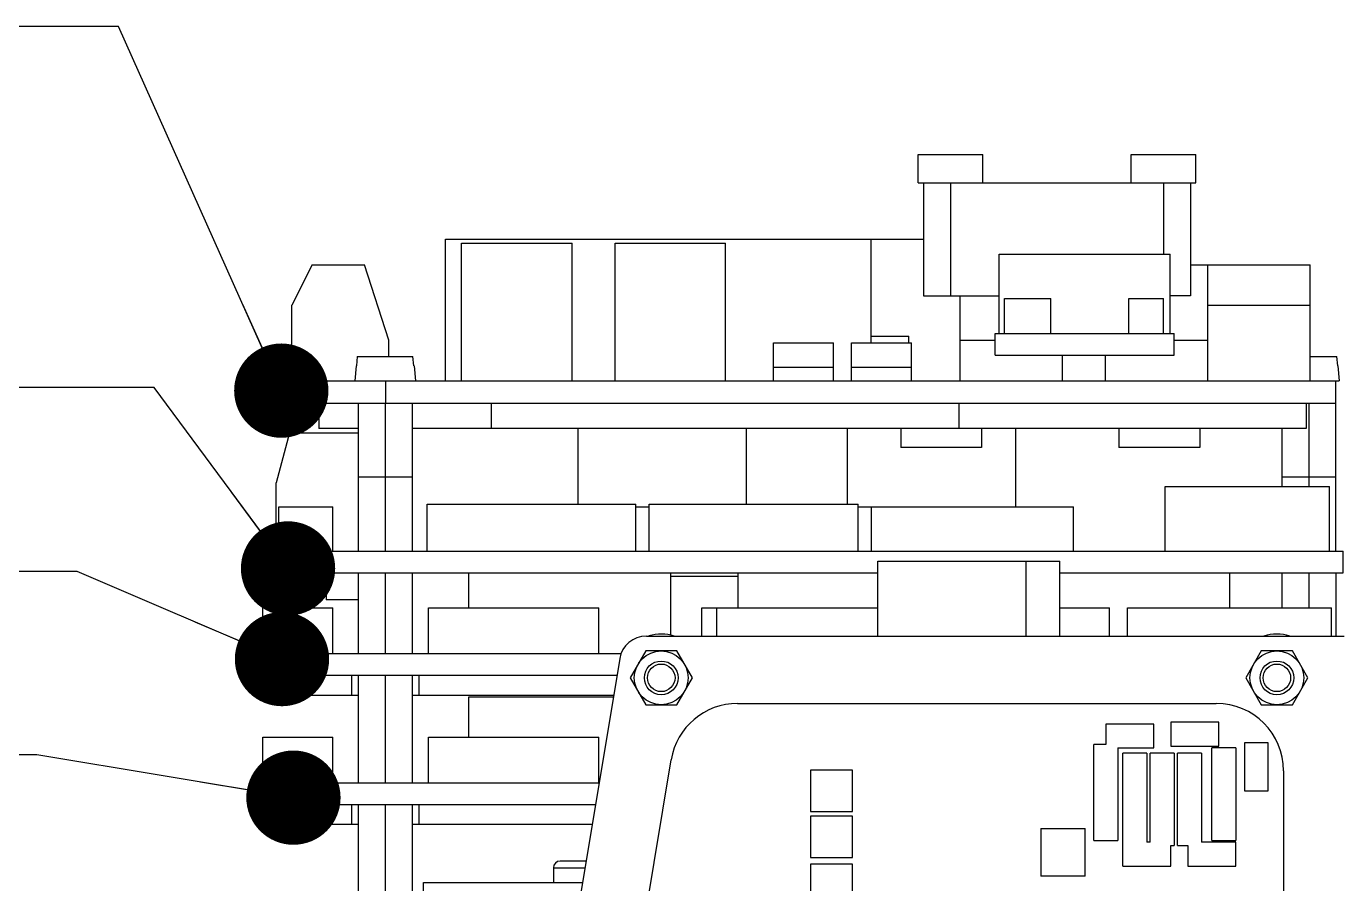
# Model space of a CAD drawing. Header units: millimetres. Extents: x 0 to 594, y 0 to 420.
# Drawn here: x 42.56 to 91.46, y 242.44 to 274.26 of the extents above; entities that cross this region are included whole.
import ezdxf

# ---------------------------------------------------------------- set-up
doc = ezdxf.new("R2010")
doc.units = ezdxf.units.MM
doc.header["$LTSCALE"] = 32.67
doc.layers.get('0').update_dxf_attribs({"linetype": 'CONTINUOUS'})
for name, color, linetype in [('3_ALL_AXES', 7, 'CONTINUOUS'), ('7_ALL_FEATURES', 7, 'CONTINUOUS'), ('AXIS', 7, 'CONTINUOUS'), ('NOTE', 7, 'CONTINUOUS')]:
    doc.layers.add(name, color=color, linetype=linetype)
doc.styles.get("Standard").update_dxf_attribs({"font": 'txt', "width": 0.85})
doc.dimstyles.get("Standard").update_dxf_attribs({"dimtxt": 3.5, "dimasz": 3.5, "dimexe": 1.5, "dimexo": 1, "dimtad": 1, "dimtxsty": 'STANDARD', "dimblk": '_FILLED', "dimblk1": '_FILLED', "dimblk2": '_FILLED', "dimcen": 0.09, "dimadec": 0, "dimazin": 0, "dimtol": 1, "dimtp": 0.01, "dimtm": 0.01, "dimtfac": 1, "dimtofl": 0, "dimtmove": 0, "dimatfit": 3, "dimldrblk": '_FILLED', "dimfxl": 1, "dimtolj": 1, "dimarcsym": 0})

# ---------------------------------------------------------------- blocks, each defined once
blk = doc.blocks.new('_FILLED')
at = {"color": 0, "linetype": 'BYBLOCK'}
blk.add_solid([(0, 0), (-1, 0.214), (-1, -0.214)], dxfattribs=at)

msp = doc.modelspace()

# ---------------------------------------------------------------- linework, layer by layer
at = {"color": 7, "linetype": 'CONTINUOUS'}
for p, q in [((54.803, 261.661), (54.754, 261.111)), ((54.813, 261.661), (54.803, 261.661)), ((54.844, 262.011), (54.813, 261.661)), ((54.844, 262.011), (56.915, 262.011)), ((56.946, 261.661), (56.915, 262.011)), ((56.956, 261.661), (56.946, 261.661)), ((56.956, 261.661), (57.004, 261.111)), ((90.219, 262.011), (91.205, 262.011)), ((91.236, 261.661), (91.205, 262.011)), ((91.246, 261.661), (91.236, 261.661)), ((91.246, 261.661), (91.294, 261.111)), ((51.169, 261.111), (51.169, 260.281)), ((51.169, 261.111), (91.294, 261.111)), ((55.889, 261.111), (55.889, 260.281)), ((91.169, 254.781), (91.169, 261.111)), ((51.169, 260.281), (91.169, 260.281)), ((54.879, 260.281), (54.879, 254.781)), ((55.879, 260.281), (55.879, 254.781)), ((56.879, 260.281), (56.879, 254.781)), ((90.169, 260.281), (90.169, 257.181)), ((52.337, 259.181), (51.837, 257.315)), ((52.337, 259.181), (54.879, 259.181)), ((89.169, 259.331), (89.169, 257.181)), ((51.837, 254.781), (51.837, 257.315)), ((56.879, 257.531), (54.879, 257.531)), ((84.837, 254.781), (84.837, 257.181)), ((84.837, 257.181), (90.937, 257.181)), ((91.169, 257.531), (89.169, 257.531)), ((90.937, 254.781), (90.937, 257.181)), ((51.937, 254.781), (51.937, 256.431)), ((51.937, 256.431), (53.937, 256.431)), ((53.937, 254.781), (53.937, 256.431)), ((57.437, 254.781), (57.437, 256.531)), ((57.437, 256.531), (65.187, 256.531)), ((65.187, 254.781), (65.187, 256.531)), ((65.187, 256.431), (65.687, 256.431)), ((65.687, 254.781), (65.687, 256.531)), ((65.687, 256.531), (73.437, 256.531)), ((73.437, 254.781), (73.437, 256.531)), ((73.437, 256.431), (81.437, 256.431)), ((73.937, 254.781), (73.937, 256.431)), ((81.437, 254.781), (81.437, 256.431)), ((51.437, 253.981), (51.437, 254.781)), ((51.437, 254.781), (91.437, 254.781)), ((91.437, 253.981), (91.437, 254.781)), ((74.174, 251.631), (74.174, 254.409)), ((74.174, 254.409), (80.924, 254.409)), ((79.674, 251.631), (79.674, 254.409)), ((80.924, 251.631), (80.924, 254.409)), ((51.437, 253.981), (74.174, 253.981)), ((54.879, 253.981), (54.879, 250.981)), ((55.879, 253.981), (55.879, 250.981)), ((56.879, 253.981), (56.879, 250.981)), ((58.987, 252.681), (58.987, 253.981)), ((66.487, 251.662), (66.487, 253.981)), ((68.987, 252.681), (68.987, 253.981)), ((80.924, 253.981), (91.437, 253.981)), ((87.237, 252.681), (87.237, 253.981)), ((89.169, 253.981), (89.169, 252.681)), ((90.169, 253.981), (90.169, 252.681)), ((91.169, 253.981), (91.169, 251.631)), ((51.337, 250.981), (51.337, 252.681)), ((51.337, 252.681), (53.937, 252.681)), ((53.937, 250.981), (53.937, 252.681)), ((57.487, 250.981), (57.487, 252.681)), ((57.487, 252.681), (63.812, 252.681)), ((63.812, 250.981), (63.812, 252.681)), ((67.637, 251.631), (67.637, 252.681)), ((67.637, 252.681), (74.174, 252.681)), ((68.187, 251.631), (68.187, 252.681)), ((80.924, 252.681), (82.762, 252.681)), ((82.762, 251.631), (82.762, 252.681)), ((83.437, 251.631), (83.437, 252.681)), ((83.437, 252.681), (91.012, 252.681)), ((91.012, 251.631), (91.012, 252.681)), ((51.337, 250.981), (64.649, 250.981)), ((51.487, 250.181), (51.487, 250.981)), ((65.552, 251.081), (64.975, 250.081)), ((66.707, 251.081), (65.552, 251.081)), ((67.284, 250.081), (66.707, 251.081)), ((88.402, 251.081), (87.825, 250.081)), ((89.557, 251.081), (88.402, 251.081)), ((90.134, 250.081), (89.557, 251.081)), ((51.487, 250.181), (64.488, 250.181)), ((54.879, 250.181), (54.879, 246.181)), ((55.879, 250.181), (55.879, 246.181)), ((56.879, 250.181), (56.879, 246.181)), ((64.975, 250.081), (65.552, 249.081)), ((66.707, 249.081), (67.284, 250.081)), ((87.825, 250.081), (88.402, 249.081)), ((89.557, 249.081), (90.134, 250.081)), ((58.987, 247.881), (58.987, 249.381)), ((58.987, 249.381), (64.354, 249.381)), ((65.552, 249.081), (66.707, 249.081)), ((88.402, 249.081), (89.557, 249.081)), ((85.042, 248.43), (85.042, 247.541)), ((86.82, 248.43), (85.042, 248.43)), ((86.82, 247.541), (86.82, 248.43)), ((82.629, 248.367), (82.629, 247.605)), ((84.407, 248.367), (82.629, 248.367)), ((84.407, 247.478), (84.407, 248.367)), ((51.337, 246.181), (51.337, 247.881)), ((51.337, 247.881), (53.937, 247.881)), ((53.937, 246.181), (53.937, 247.881)), ((57.487, 246.181), (57.487, 247.881)), ((57.487, 247.881), (63.812, 247.881)), ((63.812, 246.181), (63.812, 247.881)), ((82.185, 244.049), (82.185, 247.605)), ((82.629, 247.605), (82.185, 247.605)), ((83.074, 247.478), (83.074, 244.049)), ((83.074, 247.478), (84.407, 247.478)), ((85.042, 247.541), (86.82, 247.541)), ((86.566, 244.049), (86.566, 247.478)), ((87.455, 247.478), (86.566, 247.478)), ((87.455, 247.478), (87.455, 244.049)), ((87.773, 247.668), (87.773, 245.89)), ((88.662, 247.668), (87.773, 247.668)), ((88.662, 245.89), (88.662, 247.668)), ((83.264, 243.096), (83.264, 247.287)), ((84.153, 247.287), (83.264, 247.287)), ((84.153, 247.287), (84.153, 243.985)), ((84.28, 243.985), (84.28, 247.287)), ((85.169, 247.287), (84.28, 247.287)), ((85.169, 247.287), (85.169, 243.858)), ((85.296, 243.858), (85.296, 247.287)), ((86.185, 247.287), (85.296, 247.287)), ((86.185, 247.287), (86.185, 243.985)), ((71.669, 246.659), (71.669, 245.122)), ((73.231, 246.659), (71.669, 246.659)), ((73.231, 245.122), (73.231, 246.659)), ((51.337, 246.181), (63.812, 246.181)), ((51.487, 245.381), (51.487, 246.181)), ((87.773, 245.89), (88.662, 245.89)), ((51.487, 245.381), (63.688, 245.381)), ((54.879, 245.381), (54.879, 239.831)), ((55.879, 245.381), (55.879, 239.831)), ((56.879, 245.381), (56.879, 239.831)), ((71.669, 245.122), (73.231, 245.122)), ((71.669, 244.944), (71.669, 243.407)), ((73.231, 244.944), (71.669, 244.944)), ((73.231, 243.407), (73.231, 244.944)), ((80.216, 244.493), (80.216, 242.715)), ((80.216, 244.493), (81.867, 244.493)), ((81.867, 242.715), (81.867, 244.493)), ((82.185, 244.049), (83.074, 244.049)), ((84.28, 243.985), (84.153, 243.985)), ((87.455, 243.985), (86.185, 243.985)), ((86.566, 244.049), (87.455, 244.049)), ((87.455, 243.096), (87.455, 243.985)), ((85.042, 243.096), (85.042, 243.858)), ((85.042, 243.858), (85.169, 243.858)), ((85.296, 243.858), (85.677, 243.858)), ((85.677, 243.858), (85.677, 243.096)), ((62.129, 243.031), (62.129, 242.481)), ((62.129, 243.031), (63.296, 243.031)), ((63.338, 243.281), (62.379, 243.281)), ((71.669, 243.407), (73.231, 243.407)), ((71.669, 243.166), (71.669, 241.629)), ((73.231, 243.166), (71.669, 243.166)), ((73.231, 241.629), (73.231, 243.166)), ((83.264, 243.096), (85.042, 243.096)), ((85.677, 243.096), (87.455, 243.096)), ((81.867, 242.715), (80.216, 242.715))]:
    msp.add_line(p, q, dxfattribs=at)
at = {"color": 3, "linetype": 'CONTINUOUS'}
for p, q in [((68.965, 249.131), (86.729, 249.131)), ((62.916, 225.542), (66.499, 247.042))]:
    msp.add_line(p, q, dxfattribs=at)
at = {"color": 7, "linetype": 'CONTINUOUS'}
for centre, radius in [((66.129, 250.081), 1), ((88.979, 250.081), 1), ((66.129, 250.081), 0.625), ((66.129, 250.081), 0.512), ((88.979, 250.081), 0.625), ((88.979, 250.081), 0.512)]:
    msp.add_circle(centre, radius, dxfattribs=at)
for centre, radius, start, end in [((66.129, 250.081), 1.625, 72.7119, 106.3636), ((88.979, 250.081), 1.625, 72.7119, 107.2881), ((62.379, 243.031), 0.25, 90, 180)]:
    msp.add_arc(centre, radius, start, end, dxfattribs=at)
at = {"color": 3, "linetype": 'CONTINUOUS'}
for centre, start, end in [((68.965, 246.631), 90, 170.5377), ((86.729, 246.631), 0, 90)]:
    msp.add_arc(centre, 2.5, start, end, dxfattribs=at)
at = {"layer": '3_ALL_AXES', "color": 7, "linetype": 'CONTINUOUS'}
for p, q in [((75.669, 268.461), (75.669, 269.511)), ((75.67, 269.511), (78.069, 269.511)), ((78.069, 268.461), (78.069, 269.511)), ((83.569, 268.461), (83.569, 269.511)), ((83.57, 269.511), (85.969, 269.511)), ((85.969, 268.461), (85.969, 269.511)), ((75.67, 268.461), (84.769, 268.461)), ((75.869, 268.461), (75.869, 264.261)), ((76.869, 268.461), (76.869, 264.261)), ((85.769, 268.461), (85.969, 268.461)), ((58.719, 261.111), (58.719, 266.211)), ((58.72, 266.211), (62.819, 266.211)), ((62.819, 261.111), (62.819, 266.211)), ((64.419, 261.111), (64.419, 266.211)), ((64.42, 266.211), (68.519, 266.211)), ((68.519, 261.111), (68.519, 266.211)), ((75.019, 259.331), (75.019, 258.631)), ((78.019, 259.331), (78.019, 258.631)), ((83.119, 259.331), (83.119, 258.631)), ((86.119, 259.331), (86.119, 258.631)), ((78.019, 258.631), (75.019, 258.631)), ((86.119, 258.631), (83.119, 258.631))]:
    msp.add_line(p, q, dxfattribs=at)
at = {"layer": '7_ALL_FEATURES', "color": 7, "linetype": 'CONTINUOUS'}
for p, q in [((75.869, 268.461), (75.869, 264.261)), ((84.769, 268.461), (84.769, 265.811)), ((84.769, 268.461), (85.769, 268.461)), ((85.769, 268.461), (85.769, 264.261)), ((58.119, 261.111), (58.119, 266.361)), ((58.119, 266.361), (73.919, 266.361)), ((73.919, 262.511), (73.919, 266.361)), ((78.669, 262.861), (78.669, 265.811)), ((78.669, 265.811), (85.019, 265.811)), ((85.019, 262.861), (85.019, 265.811)), ((53.169, 265.411), (52.419, 263.911)), ((53.169, 265.411), (55.119, 265.411)), ((56.019, 262.611), (55.119, 265.411)), ((85.769, 265.411), (90.219, 265.411)), ((86.419, 261.111), (86.419, 265.411)), ((90.219, 261.111), (90.219, 265.411)), ((75.869, 264.261), (78.669, 264.261)), ((77.219, 261.111), (77.219, 264.261)), ((78.869, 262.861), (78.869, 264.161)), ((78.869, 264.161), (80.594, 264.161)), ((80.594, 262.861), (80.594, 264.161)), ((83.484, 262.861), (83.484, 264.161)), ((83.484, 264.161), (84.769, 264.161)), ((84.769, 262.861), (84.769, 264.161)), ((85.769, 264.261), (85.019, 264.261)), ((52.419, 261.111), (52.419, 263.911)), ((86.419, 263.911), (90.219, 263.911)), ((56.019, 262.011), (56.019, 262.611)), ((73.919, 262.761), (75.319, 262.761)), ((75.319, 262.511), (75.319, 262.761)), ((77.219, 262.611), (78.519, 262.611)), ((78.519, 262.061), (78.519, 262.861)), ((78.519, 262.861), (85.169, 262.861)), ((85.169, 262.061), (85.169, 262.861)), ((85.169, 262.611), (86.419, 262.611)), ((70.294, 261.111), (70.294, 262.511)), ((70.294, 262.511), (72.519, 262.511)), ((72.519, 261.111), (72.519, 262.511)), ((73.194, 261.111), (73.194, 262.511)), ((73.194, 262.511), (75.419, 262.511)), ((75.419, 261.111), (75.419, 262.511)), ((70.294, 261.611), (72.519, 261.611)), ((73.194, 261.611), (75.419, 261.611)), ((78.519, 262.061), (85.169, 262.061)), ((81.019, 261.111), (81.019, 262.061)), ((82.619, 261.111), (82.619, 262.061)), ((53.419, 260.281), (53.419, 259.331)), ((59.819, 260.281), (59.819, 259.331)), ((77.169, 260.281), (77.169, 259.331)), ((90.069, 260.281), (90.069, 259.331)), ((54.879, 259.331), (53.419, 259.331)), ((90.069, 259.331), (56.879, 259.331)), ((51.987, 250.181), (51.987, 249.431)), ((54.629, 250.181), (54.629, 249.431)), ((57.129, 250.181), (57.129, 249.431)), ((54.879, 249.431), (51.987, 249.431)), ((64.363, 249.431), (56.879, 249.431)), ((51.987, 245.381), (51.987, 244.631)), ((54.629, 245.381), (54.629, 244.631)), ((57.129, 245.381), (57.129, 244.631)), ((54.879, 244.631), (51.987, 244.631)), ((63.563, 244.631), (56.879, 244.631))]:
    msp.add_line(p, q, dxfattribs=at)
at = {"layer": '7_ALL_FEATURES', "color": 3, "linetype": 'CONTINUOUS'}
for p, q in [((65.577, 251.631), (91.479, 251.631)), ((64.59, 250.796), (58.229, 212.631)), ((89.229, 246.631), (89.229, 229.848))]:
    msp.add_line(p, q, dxfattribs=at)
msp.add_arc((65.577, 250.631), 1, 90, 170.5377, dxfattribs=at)
at = {"layer": 'AXIS', "color": 7, "linetype": 'CONTINUOUS'}
for p, q in [((73.919, 266.361), (75.869, 266.361)), ((63.044, 256.531), (63.044, 259.331)), ((69.294, 256.531), (69.294, 259.331)), ((73.044, 256.531), (73.044, 259.331)), ((79.294, 256.431), (79.294, 259.331)), ((53.687, 253.981), (53.687, 252.981)), ((66.487, 253.861), (68.987, 253.861)), ((54.879, 252.981), (53.687, 252.981)), ((57.304, 240.281), (57.304, 242.481)), ((57.304, 242.481), (63.204, 242.481))]:
    msp.add_line(p, q, dxfattribs=at)

# ---------------------------------------------------------------- leaders
at = {"layer": 'NOTE', "color": 2, "linetype": 'CONTINUOUS'}
for points in [[(52.027, 260.742), (45.988, 274.264), (39.988, 274.264)], [(52.278, 254.142), (47.306, 260.858), (41.306, 260.858)], [(52.053, 250.777), (44.451, 254.027), (38.451, 254.027)], [(52.478, 245.634), (42.958, 247.219), (36.958, 247.219)]]:
    msp.add_leader(points, dimstyle='STANDARD', override={"dimtad": 0, "dimldrblk": 'DOT'}, dxfattribs=at)

doc.saveas('drawing.dxf')
